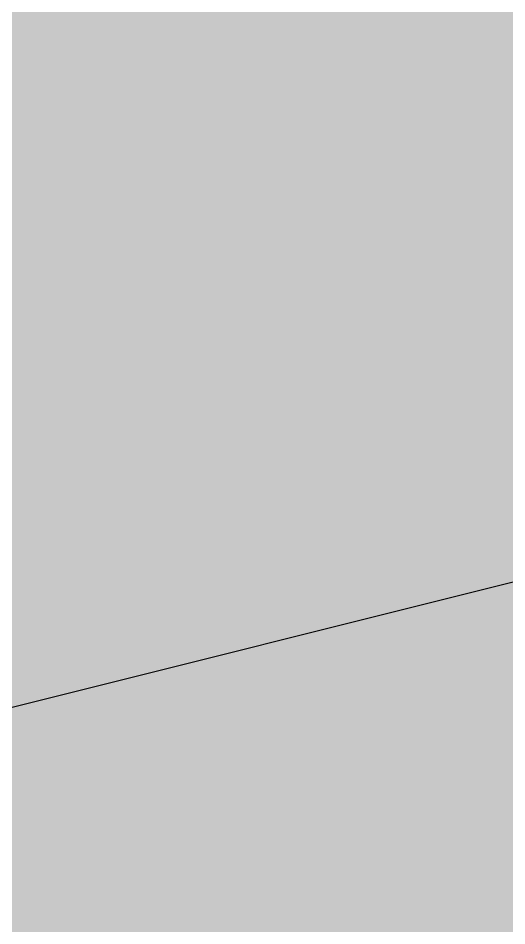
# Model space of a CAD drawing. Header units: inches. Extents: x -31 to 122, y -49 to 49.
# Drawn here: x -0.001528 to -0.000035, y -0.065508 to -0.062733 of the extents above; entities that cross this region are included whole.
import ezdxf
from ezdxf.enums import TextEntityAlignment as Align

# ---------------------------------------------------------------- set-up
doc = ezdxf.new("R2010")
doc.units = ezdxf.units.IN
doc.header["$MEASUREMENT"] = 0
doc.layers.add('M-BLKA', color=4, linetype='Continuous')
doc.styles.add('BRA-ATT', font='romans.shx', dxfattribs={"width": 0.75})

# ---------------------------------------------------------------- blocks, each defined once
blk = doc.blocks.new('hgnote')
blk.add_circle((0, 0), 0.13125)
at = {"layer": 'M-BLKA', "style": 'BRA-ATT', "width": 0.75}
blk.add_attdef('??', text='', height=0.09375, dxfattribs=at).set_placement((0, 0), align=Align.MIDDLE)
blk = doc.blocks.new('hvcreduc')
at = {"linetype": 'Continuous'}
blk.add_line((0.0703125, -0.046875), (-0.0703125, -0.0820312), dxfattribs=at)
blk = doc.blocks.new('hvc2exst')
h = blk.add_hatch(color=256)
h.paths.add_polyline_path([(0, 0), (0.0890464, 0), (0.09375, 0, 0.414214), (0, 0.09375)])
h.paths.add_polyline_path([(-0.09375, 0, 0.414214), (0, -0.09375), (0, 0)])
blk.add_circle((0, 0), 0.09375)
blk = doc.blocks.new('hvfcent')
blk.add_arc((0, 0), 0.1492805, 90, 0)
blk = doc.blocks.new('hvexdem')
at = {"linetype": 'Continuous'}
h = blk.add_hatch(color=256, dxfattribs=at)
edge = h.paths.add_edge_path()
edge.add_arc((0, 0), 0.09375, 180, 360)
edge.add_line((0.09375, 0), (-0.09375, 0))
blk.add_circle((0, 0), 0.09375)
blk = doc.blocks.new('hvhstat')
blk.add_circle((0, 0), 0.09375)
at = {"layer": 'M-BLKA', "style": 'BRA-ATT', "width": 0.75, "flags": 8}
blk.add_attdef('?', text='', height=0.09375, dxfattribs=at).set_placement((0, 0), align=Align.MIDDLE_CENTER)
blk = doc.blocks.new('hvmeter')
at = {"linetype": 'Continuous'}
blk.add_circle((0, 0), 0.0703125, dxfattribs=at)
at = {"layer": 'M-BLKA', "linetype": 'Continuous', "style": 'BRA-ATT', "width": 0.75, "flags": 8}
blk.add_attdef('?', text='', height=0.0703125, dxfattribs=at).set_placement((0, 0), align=Align.MIDDLE_CENTER)
blk = doc.blocks.new('HVRF25')
blk.add_circle((0, 0), 22)
blk = doc.blocks.new('HVRF19')
blk.add_circle((0, 0), 16.5)
blk = doc.blocks.new('HVRF13')
blk.add_circle((0, 0), 12)
blk = doc.blocks.new('hvpump')
blk.add_circle((0, 0), 0.09375)
blk = doc.blocks.new('hvsmd')
blk.add_circle((0, 0), 0.1741071)
at = {"layer": 'M-BLKA', "style": 'BRA-ATT', "width": 0.75, "flags": 8}
blk.add_attdef('???', text='', height=0.09375, dxfattribs=at).set_placement((0.0039693, 0.0018426), align=Align.MIDDLE)
blk = doc.blocks.new('HVRF37')
blk.add_circle((0, 0), 31)
blk = doc.blocks.new('HVRF31')
blk.add_circle((0, 0), 25)
blk = doc.blocks.new('hvsystag')
blk.add_ellipse((0, 0), major_axis=(0.33, 0), ratio=0.354167)
at = {"layer": 'M-BLKA', "style": 'BRA-ATT', "width": 0.75}
blk.add_attdef('EDESIGNATION', text='', height=0.09375, dxfattribs=at).set_placement((0, 0), align=Align.MIDDLE)
blk = doc.blocks.new('hvtstat')
blk.add_circle((0, 0), 0.09375)
at = {"layer": 'M-BLKA', "style": 'BRA-ATT', "width": 0.75, "flags": 8}
blk.add_attdef('?', text='', height=0.09375, dxfattribs=at).set_placement((0, 0), align=Align.MIDDLE_CENTER)
blk = doc.blocks.new('J12')
blk.add_arc((-3.329428, 0), 6, 284.95706768, 75.04293232)
blk = doc.blocks.new('J10')
blk.add_arc((-2.7745233, 0), 5, 284.9570677, 75.0429323)
blk = doc.blocks.new('J8')
blk.add_arc((-2.2196187, 0), 4, 284.9570677, 75.0429323)
blk = doc.blocks.new('J6')
blk.add_arc((-1.664714, 0), 3, 284.9570677, 75.0429323)
blk = doc.blocks.new('J18')
blk.add_arc((-4.994142, 0), 9, 284.95706768, 75.04293232)
blk = doc.blocks.new('J16')
blk.add_arc((-4.4392373, 0), 8, 284.95706768, 75.04293232)
blk = doc.blocks.new('J14')
blk.add_arc((-3.8843327, 0), 7, 284.95706768, 75.04293232)

msp = doc.modelspace()

# ---------------------------------------------------------------- block references
for name in ['HVRF37', 'HVRF31', 'HVRF25', 'HVRF19', 'HVRF13', 'J18', 'J16', 'J14', 'J12', 'J10', 'J8', 'J6', 'hvsmd', 'hvfcent', 'hgnote', 'hvsystag', 'hvexdem', 'hvc2exst', 'hvhstat', 'hvpump', 'hvtstat', 'hvcreduc', 'hvmeter']:
    msp.add_blockref(name, (0, 0))

doc.saveas('drawing.dxf')
